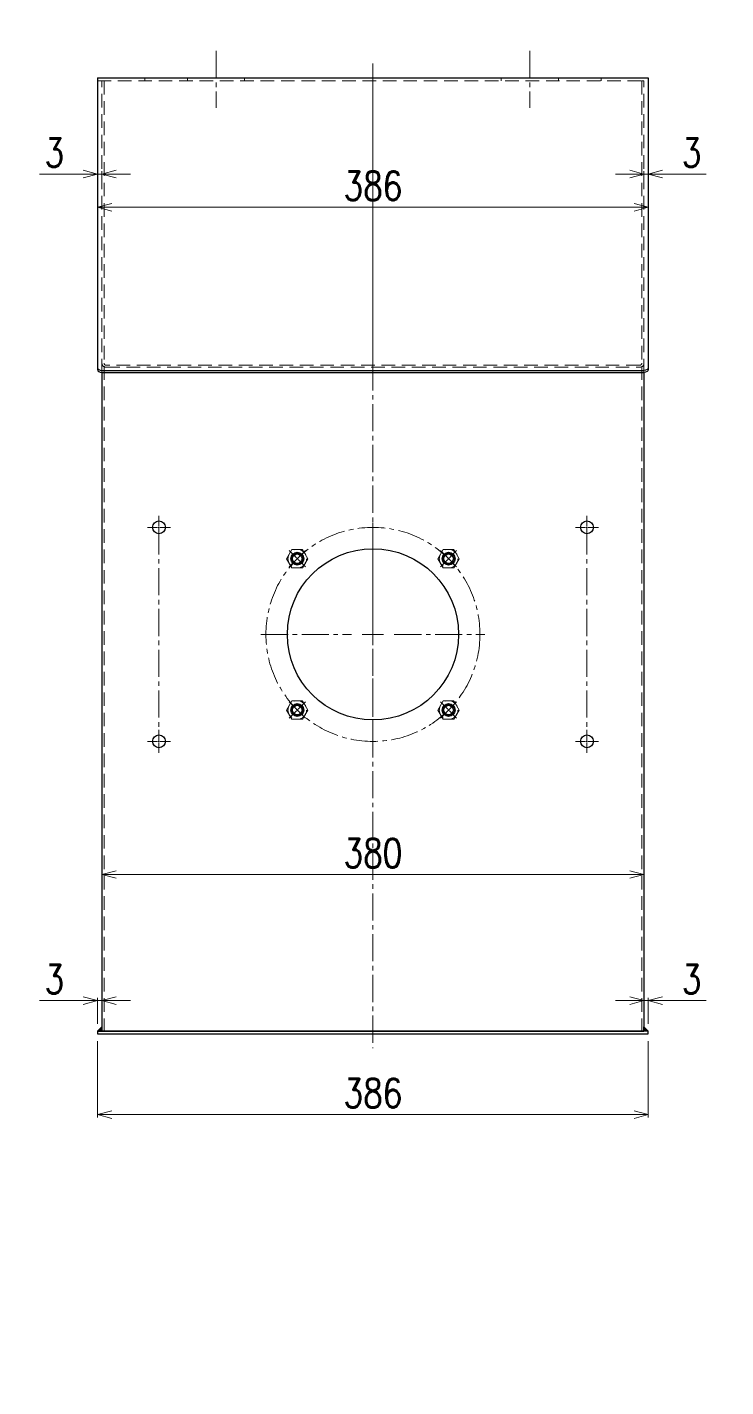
# Model space of a CAD drawing. Header units: millimetres. Extents: x 0 to 51411, y 0 to 16902.
# Drawn here: x 18121 to 18611, y 1410 to 2363 of the extents above; entities that cross this region are included whole.
import ezdxf
from ezdxf import colors
from ezdxf.entities.mleader import LeaderData, LeaderLine
from ezdxf.enums import TextEntityAlignment as Align
from ezdxf.math import Vec2, Vec3

# ---------------------------------------------------------------- set-up
doc = ezdxf.new("R2010")
doc.units = ezdxf.units.MM
doc.linetypes.add('CENTER2', pattern=[28.575, 19.05, -3.175, 3.175, -3.175])
doc.linetypes.add('HIDDEN2', pattern=[4.7625, 3.175, -1.5875])
for name, color, linetype, lineweight in [('01_外形線', 7, 'Continuous', 25), ('03_かくれ線', 6, 'HIDDEN2', 13), ('04_中心線', 1, 'CENTER2', 9), ('07_寸法線', 3, 'Continuous', 9)]:
    doc.layers.add(name, color=color, linetype=linetype, lineweight=lineweight)
doc.styles.get("Standard").update_dxf_attribs({"font": 'arial.ttf'})
doc.styles.add('寸法用', font='simplex.shx', dxfattribs={"width": 0.8, "bigfont": '@extfont2.shx'})
doc.dimstyles.new('機械製図用', dxfattribs={"dimtxt": 3.5, "dimasz": 3.5, "dimexe": 2, "dimexo": 0, "dimgap": 1.2, "dimtad": 1, "dimdsep": 46, "dimtxsty": '寸法用', "dimblk": 'OPEN30', "dimcen": 0, "dimclrd": 256, "dimclre": 256, "dimclrt": 7, "dimazin": 2, "dimtm": 1e-09, "dimtfac": 0.75, "dimtmove": 0, "dimatfit": 3, "dimldrblk": 'OPEN30', "dimfxl": 1, "dimlwd": -1, "dimlwe": -1, "dimarcsym": 0})

# ---------------------------------------------------------------- blocks, each defined once
blk = doc.blocks.new('*U1011')
at = {"layer": '04_中心線', "color": 0, "linetype": 'CENTER2', "transparency": 16777216}
for p, q in [((-8, 0), (-0.9, 0)), ((0, 0.9), (0, 8)), ((0.9, 0), (8, 0)), ((0, -8), (0, -0.9))]:
    blk.add_line(p, q, dxfattribs=at)
at = {"layer": '04_中心線', "color": 0, "linetype": 'Continuous', "transparency": 16777216}
for p, q in [((-0.45, 0), (0.45, 0)), ((0, -0.45), (0, 0.45))]:
    blk.add_line(p, q, dxfattribs=at)
blk = doc.blocks.new('*U1012')
at = {"layer": '04_中心線', "color": 0, "linetype": 'CENTER2', "transparency": 16777216}
for p, q in [((-8, 0), (-0.9, 0)), ((0, 0.9), (0, 8)), ((0.9, 0), (8, 0)), ((0, -8), (0, -0.9))]:
    blk.add_line(p, q, dxfattribs=at)
at = {"layer": '04_中心線', "color": 0, "linetype": 'Continuous', "transparency": 16777216}
for p, q in [((-0.45, 0), (0.45, 0)), ((0, -0.45), (0, 0.45))]:
    blk.add_line(p, q, dxfattribs=at)
blk = doc.blocks.new('*U1013')
at = {"layer": '04_中心線', "color": 0, "linetype": 'CENTER2', "transparency": 16777216}
for p, q in [((-8, 0), (-0.9, 0)), ((0, 0.9), (0, 8)), ((0.9, 0), (8, 0)), ((0, -8), (0, -0.9))]:
    blk.add_line(p, q, dxfattribs=at)
at = {"layer": '04_中心線', "color": 0, "linetype": 'Continuous', "transparency": 16777216}
for p, q in [((-0.45, 0), (0.45, 0)), ((0, -0.45), (0, 0.45))]:
    blk.add_line(p, q, dxfattribs=at)
blk = doc.blocks.new('*U1019')
at = {"layer": '04_中心線', "color": 0, "linetype": 'CENTER2', "transparency": 16777216}
for p, q in [((-8, 0), (-0.9, 0)), ((0, 0.9), (0, 8)), ((0.9, 0), (8, 0)), ((0, -8), (0, -0.9))]:
    blk.add_line(p, q, dxfattribs=at)
at = {"layer": '04_中心線', "color": 0, "linetype": 'Continuous', "transparency": 16777216}
for p, q in [((-0.45, 0), (0.45, 0)), ((0, -0.45), (0, 0.45))]:
    blk.add_line(p, q, dxfattribs=at)
blk = doc.blocks.new('*U1014')
at = {"layer": '04_中心線', "color": 0, "linetype": 'CENTER2', "transparency": 16777216}
for p, q in [((-8, 0), (-0.9, 0)), ((0, 0.9), (0, 8)), ((0.9, 0), (8, 0)), ((0, -8), (0, -0.9))]:
    blk.add_line(p, q, dxfattribs=at)
at = {"layer": '04_中心線', "color": 0, "linetype": 'Continuous', "transparency": 16777216}
for p, q in [((-0.45, 0), (0.45, 0)), ((0, -0.45), (0, 0.45))]:
    blk.add_line(p, q, dxfattribs=at)
blk = doc.blocks.new('*U1015')
at = {"layer": '04_中心線', "color": 0, "linetype": 'CENTER2', "transparency": 16777216}
for p, q in [((-8, 0), (-0.9, 0)), ((0, 0.9), (0, 8)), ((0.9, 0), (8, 0)), ((0, -8), (0, -0.9))]:
    blk.add_line(p, q, dxfattribs=at)
at = {"layer": '04_中心線', "color": 0, "linetype": 'Continuous', "transparency": 16777216}
for p, q in [((-0.45, 0), (0.45, 0)), ((0, -0.45), (0, 0.45))]:
    blk.add_line(p, q, dxfattribs=at)
blk = doc.blocks.new('*U1016')
at = {"layer": '04_中心線', "color": 0, "linetype": 'CENTER2', "transparency": 16777216}
for p, q in [((-8, 0), (-0.9, 0)), ((0, 0.9), (0, 8)), ((0.9, 0), (8, 0)), ((0, -8), (0, -0.9))]:
    blk.add_line(p, q, dxfattribs=at)
at = {"layer": '04_中心線', "color": 0, "linetype": 'Continuous', "transparency": 16777216}
for p, q in [((-0.45, 0), (0.45, 0)), ((0, -0.45), (0, 0.45))]:
    blk.add_line(p, q, dxfattribs=at)
blk = doc.blocks.new('*U1017')
at = {"layer": '04_中心線', "color": 0, "linetype": 'CENTER2', "transparency": 16777216}
for p, q in [((-8, 0), (-0.9, 0)), ((0, 0.9), (0, 8)), ((0.9, 0), (8, 0)), ((0, -8), (0, -0.9))]:
    blk.add_line(p, q, dxfattribs=at)
at = {"layer": '04_中心線', "color": 0, "linetype": 'Continuous', "transparency": 16777216}
for p, q in [((-0.45, 0), (0.45, 0)), ((0, -0.45), (0, 0.45))]:
    blk.add_line(p, q, dxfattribs=at)
blk = doc.blocks.new('*U1018')
at = {"layer": '04_中心線', "color": 0, "linetype": 'CENTER2', "transparency": 16777216}
for p, q in [((0, 15), (0, 78.5)), ((-78.5, 0), (-15, 0)), ((15, 0), (78.5, 0)), ((0, -78.5), (0, -15))]:
    blk.add_line(p, q, dxfattribs=at)
at = {"layer": '04_中心線', "color": 0, "linetype": 'Continuous', "transparency": 16777216}
for p, q in [((-7.5, 0), (7.5, 0)), ((0, -7.5), (0, 7.5))]:
    blk.add_line(p, q, dxfattribs=at)
blk = doc.blocks.new('_Open30')
at = {"color": 0, "linetype": 'ByBlock', "lineweight": -2}
for p, q in [((-1, 0.268), (0, 0)), ((0, 0), (-1, -0.268)), ((0, 0), (-1, 0))]:
    blk.add_line(p, q, dxfattribs=at)
blk = doc.blocks.new('*D1026')
at = {"layer": '07_寸法線', "transparency": 16777216}
for p, q in [((18170.43, 1652.01), (18170.43, 1598.49)), ((18556.43, 1652.01), (18556.43, 1598.49)), ((18180.43, 1600.49), (18546.43, 1600.49))]:
    blk.add_line(p, q, dxfattribs=at)
at = {"layer": 'Defpoints', "color": 0, "transparency": 16777216}
for p in [(18170.43, 1657.01), (18556.43, 1657.01), (18556.43, 1600.49)]:
    blk.add_point(p, dxfattribs=at)
at = {"layer": '07_寸法線', "transparency": 16777216, "xscale": 10, "yscale": 10, "zscale": 10, "rotation": 180}
blk.add_blockref('_Open30', (18170.43, 1600.49), dxfattribs=at)
at = {"layer": '07_寸法線', "transparency": 16777216, "xscale": 10, "yscale": 10, "zscale": 10}
blk.add_blockref('_Open30', (18556.43, 1600.49), dxfattribs=at)
at = {"layer": '07_寸法線', "color": 7, "transparency": 16777216, "insert": (18363.43, 1615.49), "char_height": 20, "attachment_point": 5, "style": '寸法用'}
blk.add_mtext('386', dxfattribs=at)
blk = doc.blocks.new('*D1041')
at = {"layer": '07_寸法線', "transparency": 16777216}
for p, q in [((18173.43, 1773.72), (18173.43, 1770.72)), ((18553.43, 1773.72), (18553.43, 1770.72)), ((18183.43, 1768.72), (18543.43, 1768.72))]:
    blk.add_line(p, q, dxfattribs=at)
at = {"layer": 'Defpoints', "color": 0, "transparency": 16777216}
for p in [(18173.43, 1768.72), (18553.43, 1768.72), (18553.43, 1768.72)]:
    blk.add_point(p, dxfattribs=at)
at = {"layer": '07_寸法線', "transparency": 16777216, "xscale": 10, "yscale": 10, "zscale": 10, "rotation": 180}
blk.add_blockref('_Open30', (18173.43, 1768.72), dxfattribs=at)
at = {"layer": '07_寸法線', "transparency": 16777216, "xscale": 10, "yscale": 10, "zscale": 10}
blk.add_blockref('_Open30', (18553.43, 1768.72), dxfattribs=at)
at = {"layer": '07_寸法線', "color": 7, "transparency": 16777216, "insert": (18363.43, 1783.72), "char_height": 20, "attachment_point": 5, "style": '寸法用'}
blk.add_mtext('380', dxfattribs=at)
blk = doc.blocks.new('*D1043')
at = {"layer": '07_寸法線', "transparency": 16777216}
for p, q in [((18170.43, 2241.36), (18170.43, 2238.36)), ((18556.43, 2241.36), (18556.43, 2238.36)), ((18180.43, 2236.36), (18546.43, 2236.36))]:
    blk.add_line(p, q, dxfattribs=at)
at = {"layer": 'Defpoints', "color": 0, "transparency": 16777216}
for p in [(18170.43, 2236.36), (18556.43, 2236.36), (18556.43, 2236.36)]:
    blk.add_point(p, dxfattribs=at)
at = {"layer": '07_寸法線', "transparency": 16777216, "xscale": 10, "yscale": 10, "zscale": 10, "rotation": 180}
blk.add_blockref('_Open30', (18170.43, 2236.36), dxfattribs=at)
at = {"layer": '07_寸法線', "transparency": 16777216, "xscale": 10, "yscale": 10, "zscale": 10}
blk.add_blockref('_Open30', (18556.43, 2236.36), dxfattribs=at)
at = {"layer": '07_寸法線', "color": 7, "transparency": 16777216, "insert": (18363.43, 2251.36), "char_height": 20, "attachment_point": 5, "style": '寸法用'}
blk.add_mtext('386', dxfattribs=at)
blk = doc.blocks.new('*D1044')
at = {"layer": '07_寸法線', "transparency": 16777216}
for p, q in [((18543.43, 2259.67), (18533.43, 2259.67)), ((18553.43, 2257.93), (18553.43, 2261.67)), ((18553.43, 2259.67), (18556.43, 2259.67)), ((18556.43, 2243.36), (18556.43, 2261.67)), ((18566.43, 2259.67), (18597.09, 2259.67))]:
    blk.add_line(p, q, dxfattribs=at)
at = {"layer": 'Defpoints', "color": 0, "transparency": 16777216}
for p in [(18556.43, 2259.67), (18553.43, 2252.93), (18556.43, 2238.36)]:
    blk.add_point(p, dxfattribs=at)
at = {"layer": '07_寸法線', "transparency": 16777216, "xscale": 10, "yscale": 10, "zscale": 10}
blk.add_blockref('_Open30', (18553.43, 2259.67), dxfattribs=at)
at = {"layer": '07_寸法線', "transparency": 16777216, "xscale": 10, "yscale": 10, "zscale": 10, "rotation": 180}
blk.add_blockref('_Open30', (18556.43, 2259.67), dxfattribs=at)
at = {"layer": '07_寸法線', "color": 7, "transparency": 16777216, "insert": (18586.76, 2274.67), "char_height": 20, "attachment_point": 5, "style": '寸法用'}
blk.add_mtext('3', dxfattribs=at)
blk = doc.blocks.new('*D1045')
at = {"layer": '07_寸法線', "transparency": 16777216}
for p, q in [((18160.43, 2259.67), (18129.76, 2259.67)), ((18170.43, 2243.36), (18170.43, 2261.67)), ((18173.43, 2259.67), (18170.43, 2259.67)), ((18173.43, 2257.93), (18173.43, 2261.67)), ((18183.43, 2259.67), (18193.43, 2259.67))]:
    blk.add_line(p, q, dxfattribs=at)
at = {"layer": 'Defpoints', "color": 0, "transparency": 16777216}
for p in [(18170.43, 2259.67), (18173.43, 2252.93), (18170.43, 2238.36)]:
    blk.add_point(p, dxfattribs=at)
at = {"layer": '07_寸法線', "transparency": 16777216, "xscale": 10, "yscale": 10, "zscale": 10}
blk.add_blockref('_Open30', (18170.43, 2259.67), dxfattribs=at)
at = {"layer": '07_寸法線', "transparency": 16777216, "xscale": 10, "yscale": 10, "zscale": 10, "rotation": 180}
blk.add_blockref('_Open30', (18173.43, 2259.67), dxfattribs=at)
at = {"layer": '07_寸法線', "color": 7, "transparency": 16777216, "insert": (18140.09, 2274.67), "char_height": 20, "attachment_point": 5, "style": '寸法用'}
blk.add_mtext('3', dxfattribs=at)
blk = doc.blocks.new('*D1060')
at = {"layer": '07_寸法線', "transparency": 16777216}
for p, q in [((18543.43, 1680.32), (18533.43, 1680.32)), ((18553.43, 1678.58), (18553.43, 1682.32)), ((18553.43, 1680.32), (18556.43, 1680.32)), ((18556.43, 1664.01), (18556.43, 1682.32)), ((18566.43, 1680.32), (18597.09, 1680.32))]:
    blk.add_line(p, q, dxfattribs=at)
at = {"layer": 'Defpoints', "color": 0, "transparency": 16777216}
for p in [(18556.43, 1680.32), (18553.43, 1673.58), (18556.43, 1659.01)]:
    blk.add_point(p, dxfattribs=at)
at = {"layer": '07_寸法線', "transparency": 16777216, "xscale": 10, "yscale": 10, "zscale": 10}
blk.add_blockref('_Open30', (18553.43, 1680.32), dxfattribs=at)
at = {"layer": '07_寸法線', "transparency": 16777216, "xscale": 10, "yscale": 10, "zscale": 10, "rotation": 180}
blk.add_blockref('_Open30', (18556.43, 1680.32), dxfattribs=at)
at = {"layer": '07_寸法線', "color": 7, "transparency": 16777216, "insert": (18586.76, 1695.32), "char_height": 20, "attachment_point": 5, "style": '寸法用'}
blk.add_mtext('3', dxfattribs=at)
blk = doc.blocks.new('*D1061')
at = {"layer": '07_寸法線', "transparency": 16777216}
for p, q in [((18160.43, 1680.32), (18129.76, 1680.32)), ((18170.43, 1664.01), (18170.43, 1682.32)), ((18173.43, 1680.32), (18170.43, 1680.32)), ((18173.43, 1678.58), (18173.43, 1682.32)), ((18183.43, 1680.32), (18193.43, 1680.32))]:
    blk.add_line(p, q, dxfattribs=at)
at = {"layer": 'Defpoints', "color": 0, "transparency": 16777216}
for p in [(18170.43, 1680.32), (18173.43, 1673.58), (18170.43, 1659.01)]:
    blk.add_point(p, dxfattribs=at)
at = {"layer": '07_寸法線', "transparency": 16777216, "xscale": 10, "yscale": 10, "zscale": 10}
for p, rotation in [((18170.43, 1680.32), 359.999999999987), ((18173.43, 1680.32), 179.999999999987)]:
    blk.add_blockref('_Open30', p, dxfattribs=dict(at, rotation=rotation))
at = {"layer": '07_寸法線', "color": 7, "transparency": 16777216, "insert": (18140.09, 1695.32), "char_height": 20, "attachment_point": 5, "style": '寸法用'}
blk.add_mtext('3', dxfattribs=at)
blk = doc.blocks.new('_TagCircle')
at = {"color": 0, "linetype": 'ByBlock', "lineweight": -2, "transparency": 16777216}
blk.add_circle((0, 0), 4, dxfattribs=at)
at = {"color": 0, "transparency": 16777216, "style": '寸法用'}
blk.add_attdef('タグ番号', text='', height=3, dxfattribs=at).set_placement((0, -1.5), align=Align.CENTER)
blk = doc.blocks.new('_None')
blk = doc.blocks.new('AM_BALLOON1')
at = {"transparency": 16777216}
blk.add_circle((0, 0), 5, dxfattribs=at)
blk.add_attdef('B_NUMBER', text='', height=3, dxfattribs=at).set_placement((0, 0), align=Align.MIDDLE_CENTER)
blk = doc.blocks.new('_OPEN')
at = {"color": 0, "linetype": 'ByBlock'}
for p, q in [((-1, 0.17), (0, 0)), ((0, 0), (-1, -0.17)), ((0, 0), (-1, 0))]:
    blk.add_line(p, q, dxfattribs=at)

msp = doc.modelspace()

# ---------------------------------------------------------------- hatches: boundary and pattern name
at = {"layer": '01_外形線'}
h = msp.add_hatch(color=256, dxfattribs=at)
h.dxf.hatch_style = 1
h.paths.add_polyline_path([(18173.428, 1662.013), (18173.428, 1659.013), (18170.428, 1659.013)])
h = msp.add_hatch(color=256, dxfattribs=at)
h.dxf.hatch_style = 1
h.paths.add_polyline_path([(18553.428, 1662.013), (18553.428, 1659.013), (18556.428, 1659.013)])

# ---------------------------------------------------------------- linework, layer by layer
for p, q in [((18170.428, 2327.013), (18556.428, 2327.013)), ((18170.428, 2327.013), (18170.428, 2122.657)), ((18556.428, 2327.013), (18556.428, 2122.657)), ((18173.239, 2121.952), (18553.428, 2121.947)), ((18173.428, 2120.537), (18173.428, 1659.013)), ((18173.428, 2120.537), (18553.428, 2120.537)), ((18553.428, 2120.537), (18553.428, 1659.013)), ((18173.428, 1659.013), (18553.428, 1659.013))]:
    msp.add_line(p, q, dxfattribs=at)
for points in [[(18173.428, 1659.013), (18173.428, 1662.013), (18170.428, 1659.013), (18173.428, 1659.013)], [(18553.428, 1659.013), (18553.428, 1662.013), (18556.428, 1659.013), (18553.428, 1659.013)]]:
    msp.add_lwpolyline(points, dxfattribs=at)
msp.add_lwpolyline([(18170.428, 1657.013), (18556.428, 1657.013), (18556.428, 1659.013), (18170.428, 1659.013)], close=True, dxfattribs=at)
for centre, radius in [((18213.428, 2012.013), 4.5), ((18513.428, 2012.013), 4.5), ((18363.428, 1937.013), 60), ((18310.395, 1990.046), 4.5), ((18310.395, 1990.046), 4), ((18310.395, 1990.046), 3.324), ((18416.461, 1990.046), 4.5), ((18416.461, 1990.046), 4), ((18416.461, 1990.046), 3.324), ((18310.395, 1883.98), 4.5), ((18310.395, 1883.98), 4), ((18310.395, 1883.98), 3.324), ((18416.461, 1883.98), 4.5), ((18416.461, 1883.98), 4), ((18416.461, 1883.98), 3.324), ((18213.428, 1862.013), 4.5), ((18513.428, 1862.013), 4.5)]:
    msp.add_circle(centre, radius, dxfattribs=at)
at = {"layer": '01_外形線', "ltscale": 3}
msp.add_ellipse((18173.428, 2124.067), major_axis=(-3, 0), ratio=0.7066667, start_param=0, end_param=1.5707963, dxfattribs=at)
at = {"layer": '01_外形線'}
msp.add_ellipse((18173.428, 2122.657), major_axis=(-3, 0), ratio=0.7066667, start_param=0, end_param=1.5707963, dxfattribs=at)
at = {"layer": '01_外形線', "ltscale": 3, "extrusion": (0, 0, -1)}
msp.add_ellipse((18553.428, 2124.067), major_axis=(3, 0), ratio=0.7066667, start_param=0, end_param=1.5707963, dxfattribs=at)
at = {"layer": '01_外形線', "extrusion": (0, 0, -1)}
msp.add_ellipse((18553.428, 2122.657), major_axis=(3, 0), ratio=0.7066667, start_param=0, end_param=1.5707963, dxfattribs=at)
at = {"layer": '03_かくれ線', "ltscale": 3}
for p, q in [((18203.428, 2327.013), (18203.428, 2325.013)), ((18203.428, 2327.013), (18203.428, 2325.013)), ((18203.428, 2327.013), (18203.428, 2325.013)), ((18233.428, 2327.013), (18233.428, 2325.013)), ((18273.428, 2327.013), (18273.428, 2325.013)), ((18453.428, 2327.013), (18453.428, 2325.013)), ((18493.428, 2327.013), (18493.428, 2325.013)), ((18523.428, 2327.013), (18523.428, 2325.013)), ((18523.428, 2327.013), (18523.428, 2325.013)), ((18170.428, 2325.013), (18556.428, 2325.013)), ((18550.428, 2125.684), (18176.428, 2125.684)), ((18176.428, 2124.184), (18550.428, 2124.184))]:
    msp.add_line(p, q, dxfattribs=at)
for points in [[(18173.428, 2120.537), (18173.428, 2325.013), (18174.928, 2325.013), (18174.928, 1659.013)], [(18553.428, 2120.537), (18553.428, 2325.013), (18551.928, 2325.013), (18551.928, 1659.013)]]:
    msp.add_lwpolyline(points, dxfattribs=at)
for points in [[(18306.642, 1996.546), (18302.889, 1990.046), (18306.642, 1983.546), (18314.147, 1983.546), (18317.9, 1990.046), (18314.147, 1996.546)], [(18412.708, 1996.546), (18408.955, 1990.046), (18412.708, 1983.546), (18420.213, 1983.546), (18423.966, 1990.046), (18420.213, 1996.546)], [(18306.642, 1890.48), (18302.889, 1883.98), (18306.642, 1877.48), (18314.147, 1877.48), (18317.9, 1883.98), (18314.147, 1890.48)], [(18412.708, 1890.48), (18408.955, 1883.98), (18412.708, 1877.48), (18420.213, 1877.48), (18423.966, 1883.98), (18420.213, 1890.48)]]:
    msp.add_lwpolyline(points, close=True, dxfattribs=at)
for centre in [(18310.395, 1990.046), (18416.461, 1990.046), (18310.395, 1883.98), (18416.461, 1883.98)]:
    msp.add_circle(centre, 6.5, dxfattribs=at)
for centre, radius, start, end in [((18176.428, 2127.184), 3, 180, 270), ((18176.428, 2127.184), 1.5, 180, 270), ((18550.428, 2127.184), 1.5, 270, 0), ((18550.428, 2127.184), 3, 270, 0)]:
    msp.add_arc(centre, radius, start, end, dxfattribs=at)
at = {"layer": '04_中心線'}
for p, q in [((18253.428, 2346.013), (18253.428, 2306.013)), ((18473.428, 2346.013), (18473.428, 2306.013)), ((18363.428, 2337.013), (18363.428, 2110.537)), ((18363.428, 2327.013), (18363.428, 1647.013)), ((18213.428, 2012.013), (18213.428, 1862.013)), ((18513.428, 2012.013), (18513.428, 1862.013))]:
    msp.add_line(p, q, dxfattribs=at)
msp.add_circle((18363.428, 1937.013), 75, dxfattribs=at)

# ---------------------------------------------------------------- block references
at = {"layer": '04_中心線', "linetype": 'CENTER2'}
for name, p in [('*U1019', (18213.428, 2012.013)), ('*U1018', (18363.428, 1937.013)), ('*U1011', (18513.428, 2012.013)), ('*U1013', (18213.428, 1862.013)), ('*U1012', (18513.428, 1862.013))]:
    msp.add_blockref(name, p, dxfattribs=at)
for name, p, rotation in [('*U1014', (18310.395, 1990.046), 45.00000000000001), ('*U1015', (18416.461, 1990.046), 315), ('*U1016', (18310.395, 1883.98), 314.9999999999999), ('*U1017', (18416.461, 1883.98), 45.00000000000001)]:
    msp.add_blockref(name, p, dxfattribs=dict(at, rotation=rotation))

# ---------------------------------------------------------------- dimensions: what is measured, and where the dimension line sits
at = {"layer": '07_寸法線'}
for base, p1, p2, picture, middle in [((18170.428, 2259.671), (18173.428, 2252.93), (18170.428, 2238.362), '*D1045', (18140.094, 2259.671)), ((18170.428, 1680.322), (18173.428, 1673.58), (18170.428, 1659.013), '*D1061', (18140.094, 1680.322))]:
    dim = msp.add_linear_dim(base=base, p1=p1, p2=p2, angle=180, dimstyle='機械製図用', override={"dimtxt": 20, "dimasz": 10, "dimexo": 5, "dimgap": 5}, dxfattribs=at)
    dim.commit()
    dim.dimension.update_dxf_attribs({"geometry": picture, "text_midpoint": middle, "dimtype": 160})
for base, p1, p2, picture, middle in [((18556.428, 2259.671), (18553.428, 2252.93), (18556.428, 2238.362), '*D1044', (18586.761, 2259.671)), ((18556.428, 1680.322), (18553.428, 1673.58), (18556.428, 1659.013), '*D1060', (18586.761, 1680.322))]:
    dim = msp.add_linear_dim(base=base, p1=p1, p2=p2, dimstyle='機械製図用', override={"dimtxt": 20, "dimasz": 10, "dimexo": 5, "dimgap": 5}, dxfattribs=at)
    dim.commit()
    dim.dimension.update_dxf_attribs({"geometry": picture, "text_midpoint": middle, "dimtype": 160})
for base, p1, p2, picture, middle in [((18556.428, 2236.362), (18170.428, 2236.362), (18556.428, 2236.362), '*D1043', (18363.428, 2251.362)), ((18553.428, 1768.725), (18173.428, 1768.725), (18553.428, 1768.725), '*D1041', (18363.428, 1783.725)), ((18556.428, 1600.487), (18170.428, 1657.013), (18556.428, 1657.013), '*D1026', (18363.428, 1615.487))]:
    dim = msp.add_linear_dim(base=base, p1=p1, p2=p2, dimstyle='機械製図用', override={"dimtxt": 20, "dimasz": 10, "dimexo": 5, "dimgap": 5}, dxfattribs=at)
    dim.commit()
    dim.dimension.update_dxf_attribs({"geometry": picture, "text_midpoint": middle})

# ---------------------------------------------------------------- leaders
ml = msp.add_multileader_block('Standard', dxfattribs=at)
ml.set_content('AM_BALLOON1', color=256, scale=7.0870705)
ml.set_attribute('B_NUMBER', '28', width=0)
ml.set_leader_properties(color=256, linetype='ByLayer', lineweight=-1)
ml.set_arrow_properties(name='OPEN')
ml.build(insert=Vec2(0, 0))
ml.multileader.update_dxf_attribs({"leader_type": 0, "has_dogleg": 0, "text_right_attachment_type": 6, "dogleg_length": 0, "arrow_head_size": 3.544, "scale": 2.5, "block_connection_type": 1})
ctx = ml.context
ctx.base_point, ctx.scale, ctx.char_height, ctx.arrow_head_size, ctx.landing_gap_size, ctx.plane_origin = Vec3(32779.868, 3275.518), 2.5, 7.087, 3.544, 3.544, Vec3(32779.868, 3275.518)
ctx.right_attachment, ctx.attachment_type = 6, 1
notes = []
notes.append((ctx, [(0, (0, 0, 0), (0, 0), (1, 0), 1, [])]))
ctx.block.insert = Vec3(32779.868, 3275.518)
ml = msp.add_multileader_block('Standard', dxfattribs=at)
ml.set_content('AM_BALLOON1', color=256, scale=7.0870705)
ml.set_attribute('B_NUMBER', '29', width=0)
ml.set_leader_properties(color=256, linetype='ByLayer', lineweight=-1)
ml.set_arrow_properties(name='OPEN')
ml.build(insert=Vec2(0, 0))
ml.multileader.update_dxf_attribs({"leader_type": 0, "has_dogleg": 0, "text_right_attachment_type": 6, "dogleg_length": 0, "arrow_head_size": 3.544, "scale": 2.5, "block_connection_type": 1})
ctx = ml.context
ctx.base_point, ctx.scale, ctx.char_height, ctx.arrow_head_size, ctx.landing_gap_size, ctx.plane_origin = Vec3(34667.768, 3275.518), 2.5, 7.087, 3.544, 3.544, Vec3(34667.768, 3275.518)
ctx.right_attachment, ctx.attachment_type = 6, 1
notes.append((ctx, [(0, (0, 0, 0), (0, 0), (1, 0), 1, [])]))
ctx.block.insert = Vec3(34667.768, 3275.518)
ml = msp.add_multileader_block('Standard', dxfattribs=at)
ml.set_content('AM_BALLOON1', color=256, scale=7.0870705)
ml.set_attribute('B_NUMBER', '27', width=0)
ml.set_leader_properties(color=256, linetype='ByLayer', lineweight=-1)
ml.set_arrow_properties(name='OPEN')
ml.build(insert=Vec2(0, 0))
ml.multileader.update_dxf_attribs({"leader_type": 0, "has_dogleg": 0, "text_right_attachment_type": 6, "dogleg_length": 0, "arrow_head_size": 3.544, "scale": 2.5, "block_connection_type": 1})
ctx = ml.context
ctx.base_point, ctx.scale, ctx.char_height, ctx.arrow_head_size, ctx.landing_gap_size, ctx.plane_origin = Vec3(30037.828, 2881.684), 2.5, 7.087, 3.544, 3.544, Vec3(30037.828, 2881.684)
ctx.right_attachment, ctx.attachment_type = 6, 1
notes.append((ctx, [(0, (0, 0, 0), (0, 0), (1, 0), 1, [])]))
ctx.block.insert = Vec3(30037.828, 2881.684)
ml = msp.add_multileader_block('Standard', dxfattribs=at)
ml.set_content('AM_BALLOON1', color=256, scale=7.0870705)
ml.set_attribute('B_NUMBER', '16', width=0)
ml.set_leader_properties(color=256, linetype='ByLayer', lineweight=-1)
ml.set_arrow_properties(name='OPEN')
ml.build(insert=Vec2(0, 0))
ml.multileader.update_dxf_attribs({"leader_type": 0, "has_dogleg": 0, "text_right_attachment_type": 6, "dogleg_length": 0, "arrow_head_size": 3.544, "scale": 2.5, "block_connection_type": 1})
ctx = ml.context
ctx.base_point, ctx.scale, ctx.char_height, ctx.arrow_head_size, ctx.landing_gap_size, ctx.plane_origin = Vec3(19821.386, 2879.797), 2.5, 7.087, 3.544, 3.544, Vec3(19821.386, 2879.797)
ctx.right_attachment, ctx.attachment_type = 6, 1
notes.append((ctx, [(0, (0, 0, 0), (0, 0), (1, 0), 1, [])]))
ctx.block.insert = Vec3(19821.386, 2879.797)
ml = msp.add_multileader_block('Standard', dxfattribs=at)
ml.set_content('AM_BALLOON1', color=256, scale=7.0870705)
ml.set_attribute('B_NUMBER', '17', width=0)
ml.set_leader_properties(color=256, linetype='ByLayer', lineweight=-1)
ml.set_arrow_properties(name='OPEN')
ml.build(insert=Vec2(0, 0))
ml.multileader.update_dxf_attribs({"leader_type": 0, "has_dogleg": 0, "text_right_attachment_type": 6, "dogleg_length": 0, "arrow_head_size": 3.544, "scale": 2.5, "block_connection_type": 1})
ctx = ml.context
ctx.base_point, ctx.scale, ctx.char_height, ctx.arrow_head_size, ctx.landing_gap_size, ctx.plane_origin = Vec3(21417.839, 2879.797), 2.5, 7.087, 3.544, 3.544, Vec3(21417.839, 2879.797)
ctx.right_attachment, ctx.attachment_type = 6, 1
notes.append((ctx, [(0, (0, 0, 0), (0, 0), (1, 0), 1, [])]))
ctx.block.insert = Vec3(21417.839, 2879.797)
ml = msp.add_multileader_block('Standard', dxfattribs=at)
ml.set_content('AM_BALLOON1', color=256, scale=7.0870705)
ml.set_attribute('B_NUMBER', '26', width=0)
ml.set_leader_properties(color=256, linetype='ByLayer', lineweight=-1)
ml.set_arrow_properties(name='OPEN')
ml.build(insert=Vec2(0, 0))
ml.multileader.update_dxf_attribs({"leader_type": 0, "has_dogleg": 0, "text_right_attachment_type": 6, "dogleg_length": 0, "arrow_head_size": 3.544, "scale": 2.5, "block_connection_type": 1})
ctx = ml.context
ctx.base_point, ctx.scale, ctx.char_height, ctx.arrow_head_size, ctx.landing_gap_size, ctx.plane_origin = Vec3(28646.004, 2598.075), 2.5, 7.087, 3.544, 3.544, Vec3(28646.004, 2598.075)
ctx.right_attachment, ctx.attachment_type = 6, 1
notes.append((ctx, [(0, (0, 0, 0), (0, 0), (1, 0), 1, [])]))
ctx.block.insert = Vec3(28646.004, 2598.075)
ml = msp.add_multileader_block('Standard', dxfattribs=at)
ml.set_content('_TagCircle', color=256, scale=-10)
ml.set_attribute('タグ番号', '15A', width=0)
ml.set_leader_properties()
ml.set_arrow_properties(name='NONE')
ml.build(insert=Vec2(0, 0))
ml.multileader.update_dxf_attribs({"dogleg_length": 1, "arrow_head_size": 35, "scale": 8})
ctx = ml.context
ctx.base_point, ctx.scale, ctx.char_height, ctx.arrow_head_size, ctx.landing_gap_size, ctx.plane_origin = Vec3(18588.621, 2529.672), 8, 40, 35, 20, Vec3(17248.65, 2538.181)
ctx.text_align_type = 2
notes.append((ctx, [(0, (1, 1, 0), (18678.621, 2529.672), (-1, 0), 10, [(0, [(18833.264, 2316.216)], 0, [])])]))
ctx.block.insert, ctx.block.scale = Vec3(18628.621, 2529.672), Vec3(-10, 10, 10)
ml = msp.add_multileader_block('Standard', dxfattribs=at)
ml.set_content('_TagCircle', color=256, scale=-10)
ml.set_attribute('タグ番号', '15B', width=0)
ml.set_leader_properties()
ml.set_arrow_properties(name='NONE')
ml.build(insert=Vec2(0, 0))
ml.multileader.update_dxf_attribs({"dogleg_length": 1, "arrow_head_size": 35, "scale": 8})
ctx = ml.context
ctx.base_point, ctx.scale, ctx.char_height, ctx.arrow_head_size, ctx.landing_gap_size, ctx.plane_origin = Vec3(18588.621, 2449.672), 8, 40, 35, 20, Vec3(17248.65, 2458.181)
ctx.text_align_type = 2
notes.append((ctx, [(0, (1, 1, 0), (18678.621, 2449.672), (-1, 0), 10, [(0, [(18816.511, 2069.804)], 0, [])])]))
ctx.block.insert, ctx.block.scale = Vec3(18628.621, 2449.672), Vec3(-10, 10, 10)
ml = msp.add_multileader_block('Standard', dxfattribs=at)
ml.set_content('AM_BALLOON1', color=256, scale=5.6246591)
ml.set_attribute('B_NUMBER', '20', width=0)
ml.set_leader_properties(color=256, linetype='ByLayer', lineweight=-1)
ml.set_arrow_properties(name='OPEN')
ml.build(insert=Vec2(0, 0))
ml.multileader.update_dxf_attribs({"leader_type": 0, "has_dogleg": 0, "text_right_attachment_type": 6, "dogleg_length": 0, "arrow_head_size": 2.812, "scale": 2.5, "block_connection_type": 1})
ctx = ml.context
ctx.base_point, ctx.scale, ctx.char_height, ctx.arrow_head_size, ctx.landing_gap_size, ctx.plane_origin = Vec3(25957.692, 2209.708), 2.5, 5.625, 2.812, 2.812, Vec3(25957.692, 2209.708)
ctx.right_attachment, ctx.attachment_type = 6, 1
notes.append((ctx, [(0, (0, 0, 0), (0, 0), (1, 0), 1, [])]))
ctx.block.insert = Vec3(25957.692, 2209.708)
ml = msp.add_multileader_block('Standard', dxfattribs=at)
ml.set_content('AM_BALLOON1', color=256, scale=5.6246591)
ml.set_attribute('B_NUMBER', '23', width=0)
ml.set_leader_properties(color=256, linetype='ByLayer', lineweight=-1)
ml.set_arrow_properties(name='OPEN')
ml.build(insert=Vec2(0, 0))
ml.multileader.update_dxf_attribs({"leader_type": 0, "has_dogleg": 0, "text_right_attachment_type": 6, "dogleg_length": 0, "arrow_head_size": 2.812, "scale": 2.5, "block_connection_type": 1})
ctx = ml.context
ctx.base_point, ctx.scale, ctx.char_height, ctx.arrow_head_size, ctx.landing_gap_size, ctx.plane_origin = Vec3(27229.911, 2209.708), 2.5, 5.625, 2.812, 2.812, Vec3(27229.911, 2209.708)
ctx.right_attachment, ctx.attachment_type = 6, 1
notes.append((ctx, [(0, (0, 0, 0), (0, 0), (1, 0), 1, [])]))
ctx.block.insert = Vec3(27229.911, 2209.708)
ml = msp.add_multileader_block('Standard', dxfattribs=at)
ml.set_content('AM_BALLOON1', color=256, scale=5.6246591)
ml.set_attribute('B_NUMBER', '19', width=0)
ml.set_leader_properties(color=256, linetype='ByLayer', lineweight=-1)
ml.set_arrow_properties(name='OPEN')
ml.build(insert=Vec2(0, 0))
ml.multileader.update_dxf_attribs({"leader_type": 0, "has_dogleg": 0, "text_right_attachment_type": 6, "dogleg_length": 0, "arrow_head_size": 2.812, "scale": 2.5, "block_connection_type": 1})
ctx = ml.context
ctx.base_point, ctx.scale, ctx.char_height, ctx.arrow_head_size, ctx.landing_gap_size, ctx.plane_origin = Vec3(23368.24, 2177.394), 2.5, 5.625, 2.812, 2.812, Vec3(23368.24, 2177.394)
ctx.right_attachment, ctx.attachment_type = 6, 1
notes.append((ctx, [(0, (0, 0, 0), (0, 0), (1, 0), 1, [])]))
ctx.block.insert = Vec3(23368.24, 2177.394)
ml = msp.add_multileader_block('Standard', dxfattribs=at)
ml.set_content('AM_BALLOON1', color=256, scale=4.999697)
ml.set_attribute('B_NUMBER', '30', width=0)
ml.set_leader_properties(color=256, linetype='ByLayer', lineweight=-1)
ml.set_arrow_properties(name='OPEN')
ml.build(insert=Vec2(0, 0))
ml.multileader.update_dxf_attribs({"leader_type": 0, "has_dogleg": 0, "text_right_attachment_type": 6, "dogleg_length": 0, "arrow_head_size": 2.5, "scale": 2.5, "block_connection_type": 1})
ctx = ml.context
ctx.base_point, ctx.scale, ctx.char_height, ctx.arrow_head_size, ctx.landing_gap_size, ctx.plane_origin = Vec3(36368.352, 1874.031), 2.5, 5, 2.5, 2.5, Vec3(36368.352, 1874.031)
ctx.right_attachment, ctx.attachment_type = 6, 1
notes.append((ctx, [(0, (0, 0, 0), (0, 0), (1, 0), 1, [])]))
ctx.block.insert = Vec3(36368.352, 1874.031)
ml = msp.add_multileader_block('Standard', dxfattribs=at)
ml.set_content('AM_BALLOON1', color=256, scale=4.999697)
ml.set_attribute('B_NUMBER', '31', width=0)
ml.set_leader_properties(color=256, linetype='ByLayer', lineweight=-1)
ml.set_arrow_properties(name='OPEN')
ml.build(insert=Vec2(0, 0))
ml.multileader.update_dxf_attribs({"leader_type": 0, "has_dogleg": 0, "text_right_attachment_type": 6, "dogleg_length": 0, "arrow_head_size": 2.5, "scale": 2.5, "block_connection_type": 1})
ctx = ml.context
ctx.base_point, ctx.scale, ctx.char_height, ctx.arrow_head_size, ctx.landing_gap_size, ctx.plane_origin = Vec3(37494.708, 1874.031), 2.5, 5, 2.5, 2.5, Vec3(37494.708, 1874.031)
ctx.right_attachment, ctx.attachment_type = 6, 1
notes.append((ctx, [(0, (0, 0, 0), (0, 0), (1, 0), 1, [])]))
ctx.block.insert = Vec3(37494.708, 1874.031)
ml = msp.add_multileader_block('Standard', dxfattribs=at)
ml.set_content('AM_BALLOON1', color=256, scale=5.6246591)
ml.set_attribute('B_NUMBER', '21', width=0)
ml.set_leader_properties(color=256, linetype='ByLayer', lineweight=-1)
ml.set_arrow_properties(name='OPEN')
ml.build(insert=Vec2(0, 0))
ml.multileader.update_dxf_attribs({"leader_type": 0, "has_dogleg": 0, "text_right_attachment_type": 6, "dogleg_length": 0, "arrow_head_size": 2.812, "scale": 2.5, "block_connection_type": 1})
ctx = ml.context
ctx.base_point, ctx.scale, ctx.char_height, ctx.arrow_head_size, ctx.landing_gap_size, ctx.plane_origin = Vec3(25957.692, 1752.745), 2.5, 5.625, 2.812, 2.812, Vec3(25957.692, 1752.745)
ctx.right_attachment, ctx.attachment_type = 6, 1
notes.append((ctx, [(0, (0, 0, 0), (0, 0), (1, 0), 1, [])]))
ctx.block.insert = Vec3(25957.692, 1752.745)
ml = msp.add_multileader_block('Standard', dxfattribs=at)
ml.set_content('AM_BALLOON1', color=256, scale=5.6246591)
ml.set_attribute('B_NUMBER', '24', width=0)
ml.set_leader_properties(color=256, linetype='ByLayer', lineweight=-1)
ml.set_arrow_properties(name='OPEN')
ml.build(insert=Vec2(0, 0))
ml.multileader.update_dxf_attribs({"leader_type": 0, "has_dogleg": 0, "text_right_attachment_type": 6, "dogleg_length": 0, "arrow_head_size": 2.812, "scale": 2.5, "block_connection_type": 1})
ctx = ml.context
ctx.base_point, ctx.scale, ctx.char_height, ctx.arrow_head_size, ctx.landing_gap_size, ctx.plane_origin = Vec3(27229.911, 1649.936), 2.5, 5.625, 2.812, 2.812, Vec3(27229.911, 1649.936)
ctx.right_attachment, ctx.attachment_type = 6, 1
notes.append((ctx, [(0, (0, 0, 0), (0, 0), (1, 0), 1, [])]))
ctx.block.insert = Vec3(27229.911, 1649.936)
ml = msp.add_multileader_block('Standard', dxfattribs=at)
ml.set_content('AM_BALLOON1', color=256, scale=3.4997879)
ml.set_attribute('B_NUMBER', '1', width=0)
ml.set_leader_properties(color=256, linetype='ByLayer', lineweight=-1)
ml.set_arrow_properties(name='OPEN')
ml.build(insert=Vec2(0, 0))
ml.multileader.update_dxf_attribs({"leader_type": 0, "has_dogleg": 0, "text_right_attachment_type": 6, "dogleg_length": 0, "arrow_head_size": 1.75, "scale": 2.5, "block_connection_type": 1})
ctx = ml.context
ctx.base_point, ctx.scale, ctx.char_height, ctx.arrow_head_size, ctx.landing_gap_size, ctx.plane_origin = Vec3(43910.767, 1565.525), 2.5, 3.5, 1.75, 1.75, Vec3(43910.767, 1565.525)
ctx.right_attachment, ctx.attachment_type = 6, 1
notes.append((ctx, [(0, (0, 0, 0), (0, 0), (1, 0), 1, [])]))
ctx.block.insert = Vec3(43910.767, 1565.525)
for ctx, leaders in notes:
    for number, flags, end, landing, length, lines in leaders:
        leader = LeaderData()
        leader.index, (leader.has_last_leader_line, leader.has_dogleg_vector, leader.attachment_direction) = number, flags
        leader.last_leader_point, leader.dogleg_vector, leader.dogleg_length = Vec3(end), Vec3(landing), length
        for number, points, colour, breaks in lines:
            line = LeaderLine()
            line.index, line.vertices, line.color, line.breaks = number, Vec3.list(points), colors.encode_raw_color(colour), breaks
            leader.lines.append(line)
        ctx.leaders.append(leader)

doc.saveas('drawing.dxf')
